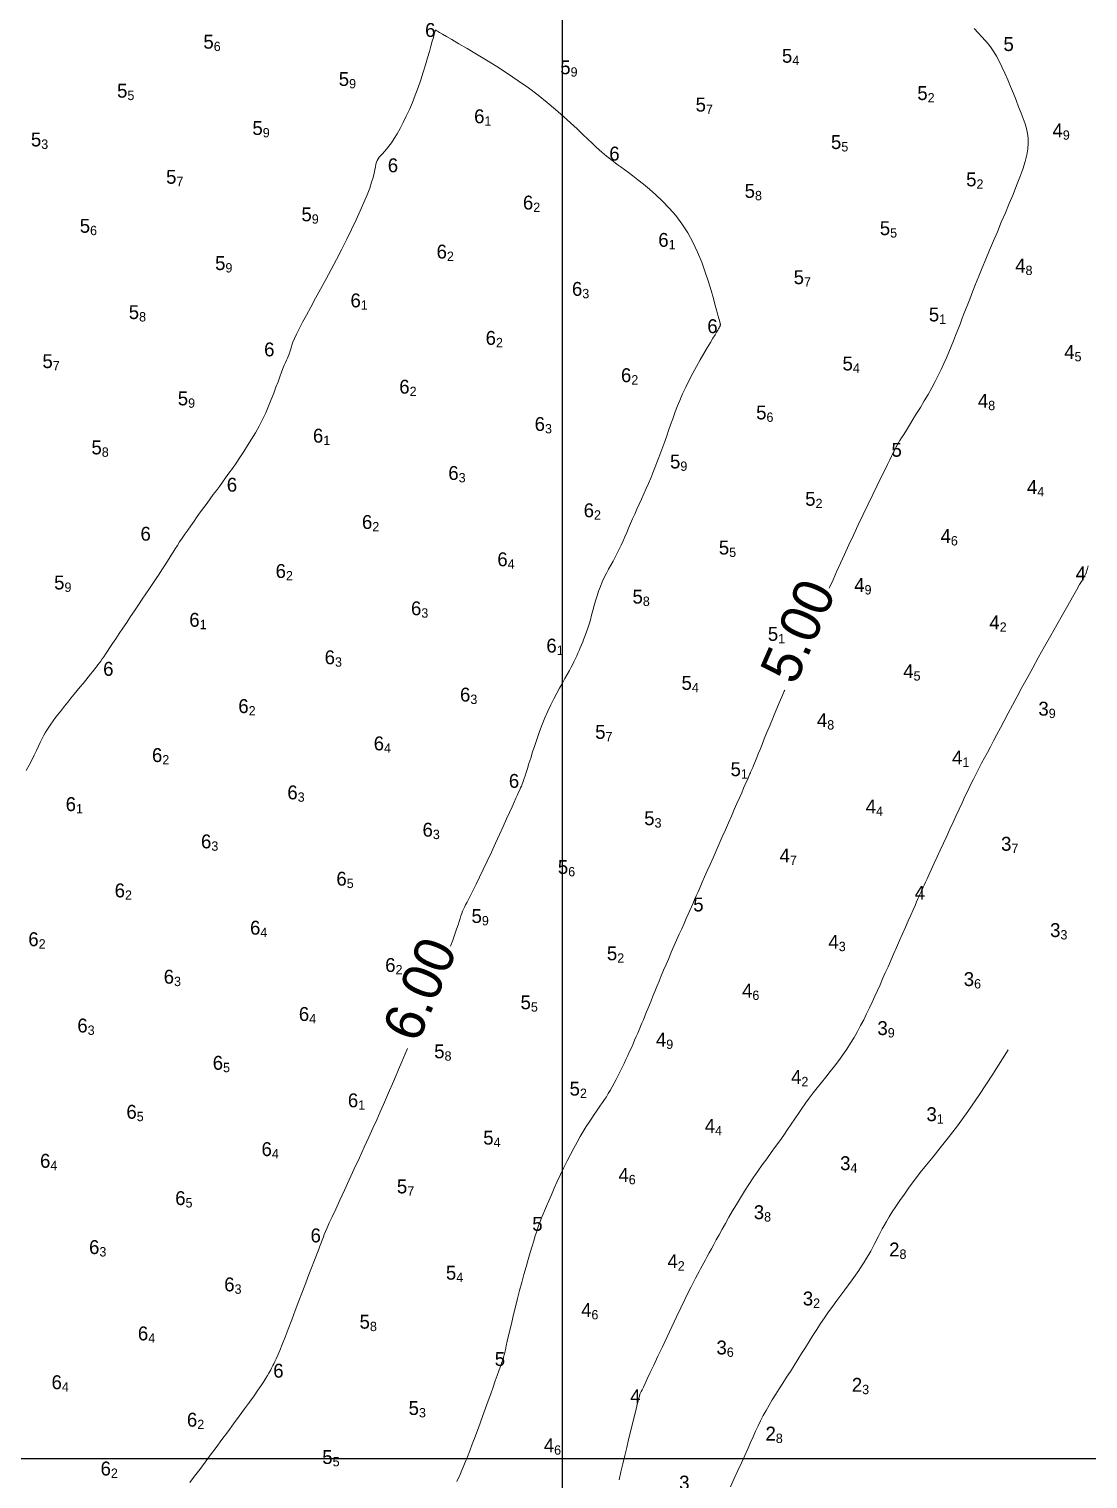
# Model space of a CAD drawing. Header units: millimetres. Extents: x 784883 to 785608, y 628235 to 628806.
# Drawn here: x 785473.1 to 785526.5, y 628599 to 628672.1 of the extents above; entities that cross this region are included whole.
import ezdxf
from ezdxf.enums import TextEntityAlignment as Align

# ---------------------------------------------------------------- set-up
doc = ezdxf.new("R2010")
doc.units = ezdxf.units.MM
for name, color, linetype in [('3_00', 92, 'Continuous'), ('4_00', 5, 'Continuous'), ('5_00', 252, 'Continuous'), ('6_00', 255, 'Continuous'), ('Projection_Grid', 7, 'Continuous')]:
    doc.layers.add(name, color=color, linetype=linetype)
doc.layers.add('Soundings', color=7, linetype='Continuous', true_color=0x000000)

msp = doc.modelspace()

# ---------------------------------------------------------------- linework, layer by layer
at = {"layer": '3_00', "color": 92, "linetype": 'Continuous', "lineweight": 0, "true_color": 0x00c000, "flags": 128}
msp.add_lwpolyline([(785522.461, 628620.608), (785521.688, 628619.383), (785521.009, 628618.353), (785520.416, 628617.492), (785519.896, 628616.774), (785519.439, 628616.173), (785519.034, 628615.663), (785518.671, 628615.217), (785518.339, 628614.809), (785518.03, 628614.417), (785517.741, 628614.04), (785517.473, 628613.679), (785517.227, 628613.336), (785517.002, 628613.012), (785516.799, 628612.711), (785516.618, 628612.434), (785516.46, 628612.182), (785516.324, 628611.957), (785516.207, 628611.756), (785516.106, 628611.574), (785516.016, 628611.406), (785515.935, 628611.248), (785515.859, 628611.096), (785515.783, 628610.946), (785515.705, 628610.792), (785515.621, 628610.631), (785515.53, 628610.462), (785515.43, 628610.284), (785515.321, 628610.098), (785515.202, 628609.902), (785515.072, 628609.696), (785514.929, 628609.479), (785514.772, 628609.251), (785514.602, 628609.013), (785514.42, 628608.763), (785514.228, 628608.505), (785514.029, 628608.237), (785513.825, 628607.962), (785513.618, 628607.68), (785513.412, 628607.393), (785513.208, 628607.101), (785513.007, 628606.805), (785512.811, 628606.506), (785512.618, 628606.204), (785512.428, 628605.902), (785512.239, 628605.598), (785512.051, 628605.295), (785511.863, 628604.994), (785511.674, 628604.693), (785511.484, 628604.396), (785511.294, 628604.102), (785511.106, 628603.811), (785510.922, 628603.524), (785510.743, 628603.242), (785510.571, 628602.965), (785510.408, 628602.694), (785510.256, 628602.428), (785510.115, 628602.168), (785509.984, 628601.91), (785509.857, 628601.649), (785509.733, 628601.381), (785509.607, 628601.102), (785509.476, 628600.807), (785509.336, 628600.492), (785509.185, 628600.152), (785509.02, 628599.784), (785508.843, 628599.395), (785508.659, 628598.992), (785508.471, 628598.583)], dxfattribs=at)
at = {"layer": '4_00', "color": 5, "linetype": 'Continuous', "lineweight": 0, "true_color": 0x1b0fee, "flags": 128}
msp.add_lwpolyline([(785526.491, 628644.999), (785526.45, 628644.859), (785526.42, 628644.758), (785526.401, 628644.691), (785526.389, 628644.65), (785526.383, 628644.629), (785526.38, 628644.621), (785526.38, 628644.62), (785526.379, 628644.618), (785526.372, 628644.607), (785526.355, 628644.575), (785526.32, 628644.514), (785526.263, 628644.414), (785526.177, 628644.264), (785526.058, 628644.055), (785525.9, 628643.777), (785525.698, 628643.424), (785525.46, 628643.005), (785525.192, 628642.533), (785524.903, 628642.023), (785524.601, 628641.487), (785524.293, 628640.938), (785523.988, 628640.39), (785523.693, 628639.856), (785523.414, 628639.347), (785523.153, 628638.865), (785522.908, 628638.409), (785522.678, 628637.978), (785522.462, 628637.572), (785522.26, 628637.189), (785522.07, 628636.829), (785521.891, 628636.492), (785521.722, 628636.175), (785521.562, 628635.876), (785521.409, 628635.591), (785521.262, 628635.316), (785521.12, 628635.047), (785520.981, 628634.781), (785520.843, 628634.513), (785520.705, 628634.24), (785520.565, 628633.958), (785520.424, 628633.668), (785520.281, 628633.368), (785520.136, 628633.06), (785519.987, 628632.742), (785519.836, 628632.415), (785519.68, 628632.079), (785519.521, 628631.734), (785519.359, 628631.381), (785519.195, 628631.026), (785519.034, 628630.675), (785518.877, 628630.336), (785518.729, 628630.015), (785518.593, 628629.719), (785518.472, 628629.455), (785518.368, 628629.23), (785518.285, 628629.048), (785518.22, 628628.906), (785518.17, 628628.799), (785518.134, 628628.719), (785518.108, 628628.662), (785518.09, 628628.621), (785518.076, 628628.591), (785518.065, 628628.566), (785518.054, 628628.54), (785518.04, 628628.507), (785518.02, 628628.464), (785517.993, 628628.403), (785517.957, 628628.319), (785517.908, 628628.208), (785517.844, 628628.063), (785517.763, 628627.88), (785517.664, 628627.654), (785517.548, 628627.392), (785517.419, 628627.099), (785517.28, 628626.784), (785517.134, 628626.453), (785516.984, 628626.113), (785516.834, 628625.771), (785516.685, 628625.434), (785516.542, 628625.108), (785516.402, 628624.792), (785516.266, 628624.484), (785516.132, 628624.184), (785516, 628623.888), (785515.868, 628623.595), (785515.735, 628623.303), (785515.601, 628623.011), (785515.464, 628622.716), (785515.322, 628622.419), (785515.176, 628622.122), (785515.024, 628621.824), (785514.864, 628621.526), (785514.696, 628621.229), (785514.518, 628620.935), (785514.33, 628620.643), (785514.13, 628620.354), (785513.921, 628620.069), (785513.706, 628619.787), (785513.487, 628619.509), (785513.268, 628619.234), (785513.05, 628618.962), (785512.838, 628618.694), (785512.633, 628618.429), (785512.438, 628618.168), (785512.251, 628617.908), (785512.069, 628617.649), (785511.889, 628617.389), (785511.71, 628617.126), (785511.528, 628616.86), (785511.342, 628616.588), (785511.147, 628616.309), (785510.944, 628616.023), (785510.731, 628615.728), (785510.513, 628615.426), (785510.29, 628615.117), (785510.065, 628614.802), (785509.839, 628614.481), (785509.614, 628614.154), (785509.393, 628613.822), (785509.177, 628613.487), (785508.968, 628613.15), (785508.765, 628612.815), (785508.57, 628612.485), (785508.385, 628612.164), (785508.21, 628611.855), (785508.045, 628611.561), (785507.892, 628611.286), (785507.752, 628611.031), (785507.623, 628610.796), (785507.506, 628610.579), (785507.397, 628610.38), (785507.297, 628610.195), (785507.205, 628610.024), (785507.119, 628609.864), (785507.038, 628609.715), (785506.961, 628609.573), (785506.883, 628609.429), (785506.801, 628609.276), (785506.71, 628609.102), (785506.606, 628608.898), (785506.484, 628608.656), (785506.34, 628608.365), (785506.17, 628608.016), (785505.971, 628607.603), (785505.75, 628607.141), (785505.515, 628606.647), (785505.274, 628606.14), (785505.035, 628605.638), (785504.808, 628605.158), (785504.6, 628604.718), (785504.421, 628604.338), (785504.275, 628604.029), (785504.161, 628603.789), (785504.075, 628603.606), (785504.012, 628603.473), (785503.968, 628603.38), (785503.939, 628603.317), (785503.92, 628603.276), (785503.907, 628603.246), (785503.897, 628603.221), (785503.887, 628603.191), (785503.875, 628603.151), (785503.859, 628603.094), (785503.838, 628603.012), (785503.81, 628602.9), (785503.772, 628602.75), (785503.724, 628602.556), (785503.664, 628602.314), (785503.593, 628602.027), (785503.512, 628601.702), (785503.425, 628601.346), (785503.333, 628600.966), (785503.237, 628600.567), (785503.139, 628600.158), (785503.042, 628599.744), (785502.948, 628599.332), (785502.856, 628598.927)], dxfattribs=at)
at = {"layer": '5_00', "color": 252, "linetype": 'Continuous', "lineweight": 0, "true_color": 0x8e919d, "flags": 128}
for points in [[(785520.739, 628672.079), (785520.95, 628671.86), (785521.137, 628671.662), (785521.305, 628671.476), (785521.458, 628671.295), (785521.6, 628671.108), (785521.735, 628670.909), (785521.868, 628670.689), (785522.003, 628670.439), (785522.143, 628670.155), (785522.286, 628669.841), (785522.432, 628669.506), (785522.577, 628669.16), (785522.719, 628668.81), (785522.856, 628668.465), (785522.985, 628668.134), (785523.105, 628667.825), (785523.212, 628667.545), (785523.305, 628667.286), (785523.38, 628667.041), (785523.435, 628666.801), (785523.466, 628666.558), (785523.472, 628666.302), (785523.449, 628666.025), (785523.395, 628665.718), (785523.307, 628665.375), (785523.19, 628664.999), (785523.047, 628664.594), (785522.884, 628664.166), (785522.704, 628663.719), (785522.513, 628663.259), (785522.314, 628662.789), (785522.112, 628662.316), (785521.912, 628661.843), (785521.714, 628661.375), (785521.52, 628660.913), (785521.332, 628660.461), (785521.151, 628660.021), (785520.977, 628659.598), (785520.813, 628659.192), (785520.66, 628658.809), (785520.517, 628658.448), (785520.385, 628658.109), (785520.261, 628657.787), (785520.143, 628657.481), (785520.03, 628657.186), (785519.919, 628656.899), (785519.81, 628656.617), (785519.699, 628656.337), (785519.585, 628656.056), (785519.468, 628655.772), (785519.345, 628655.486), (785519.215, 628655.195), (785519.078, 628654.898), (785518.93, 628654.596), (785518.773, 628654.286), (785518.603, 628653.968), (785518.42, 628653.642), (785518.23, 628653.313), (785518.036, 628652.988), (785517.843, 628652.672), (785517.658, 628652.372), (785517.484, 628652.094), (785517.327, 628651.844), (785517.192, 628651.629), (785517.082, 628651.453), (785516.996, 628651.313), (785516.93, 628651.203), (785516.88, 628651.117), (785516.843, 628651.051), (785516.815, 628651), (785516.793, 628650.957), (785516.774, 628650.918), (785516.754, 628650.876), (785516.728, 628650.824), (785516.693, 628650.754), (785516.645, 628650.656), (785516.58, 628650.522), (785516.492, 628650.345), (785516.38, 628650.115), (785516.237, 628649.824), (785516.062, 628649.467), (785515.86, 628649.053), (785515.637, 628648.593), (785515.399, 628648.102), (785515.152, 628647.589), (785514.903, 628647.069), (785514.659, 628646.552), (785514.425, 628646.052), (785514.206, 628645.578), (785514.002, 628645.129), (785513.811, 628644.703), (785513.631, 628644.295), (785513.46, 628643.905), (785513.444, 628643.867)], [(785511.2, 628638.736), (785511.174, 628638.677), (785511.051, 628638.391), (785510.927, 628638.101), (785510.8, 628637.802), (785510.672, 628637.495), (785510.542, 628637.184), (785510.414, 628636.873), (785510.288, 628636.569), (785510.169, 628636.277), (785510.057, 628636.002), (785509.954, 628635.751), (785509.864, 628635.528), (785509.787, 628635.339), (785509.722, 628635.179), (785509.668, 628635.046), (785509.622, 628634.935), (785509.584, 628634.843), (785509.552, 628634.764), (785509.524, 628634.696), (785509.497, 628634.634), (785509.472, 628634.573), (785509.445, 628634.51), (785509.414, 628634.438), (785509.377, 628634.354), (785509.332, 628634.252), (785509.277, 628634.126), (785509.21, 628633.973), (785509.128, 628633.787), (785509.03, 628633.564), (785508.917, 628633.308), (785508.792, 628633.024), (785508.656, 628632.715), (785508.512, 628632.388), (785508.361, 628632.047), (785508.207, 628631.696), (785508.05, 628631.34), (785507.893, 628630.984), (785507.738, 628630.632), (785507.586, 628630.287), (785507.439, 628629.953), (785507.298, 628629.633), (785507.165, 628629.332), (785507.042, 628629.053), (785506.931, 628628.799), (785506.831, 628628.573), (785506.741, 628628.369), (785506.658, 628628.181), (785506.578, 628628), (785506.499, 628627.821), (785506.417, 628627.635), (785506.329, 628627.437), (785506.233, 628627.22), (785506.125, 628626.977), (785506.008, 628626.712), (785505.883, 628626.429), (785505.753, 628626.133), (785505.62, 628625.829), (785505.485, 628625.52), (785505.352, 628625.212), (785505.222, 628624.909), (785505.098, 628624.615), (785504.978, 628624.331), (785504.865, 628624.058), (785504.756, 628623.795), (785504.654, 628623.545), (785504.556, 628623.306), (785504.465, 628623.08), (785504.378, 628622.867), (785504.297, 628622.668), (785504.221, 628622.479), (785504.147, 628622.299), (785504.076, 628622.125), (785504.006, 628621.956), (785503.936, 628621.788), (785503.865, 628621.619), (785503.792, 628621.446), (785503.716, 628621.269), (785503.637, 628621.086), (785503.555, 628620.899), (785503.471, 628620.708), (785503.383, 628620.513), (785503.293, 628620.316), (785503.2, 628620.115), (785503.104, 628619.914), (785503.006, 628619.71), (785502.907, 628619.508), (785502.806, 628619.307), (785502.705, 628619.11), (785502.604, 628618.919), (785502.503, 628618.735), (785502.404, 628618.56), (785502.306, 628618.396), (785502.211, 628618.243), (785502.116, 628618.099), (785502.021, 628617.958), (785501.924, 628617.818), (785501.822, 628617.672), (785501.715, 628617.518), (785501.601, 628617.351), (785501.478, 628617.167), (785501.345, 628616.963), (785501.202, 628616.738), (785501.052, 628616.493), (785500.896, 628616.23), (785500.734, 628615.949), (785500.569, 628615.651), (785500.402, 628615.337), (785500.233, 628615.008), (785500.065, 628614.666), (785499.9, 628614.318), (785499.74, 628613.969), (785499.587, 628613.629), (785499.444, 628613.303), (785499.313, 628613), (785499.196, 628612.727), (785499.096, 628612.49), (785499.014, 628612.294), (785498.947, 628612.131), (785498.891, 628611.99), (785498.842, 628611.86), (785498.796, 628611.729), (785498.748, 628611.587), (785498.696, 628611.422), (785498.633, 628611.223), (785498.559, 628610.981), (785498.473, 628610.7), (785498.377, 628610.384), (785498.275, 628610.039), (785498.168, 628609.67), (785498.057, 628609.282), (785497.946, 628608.882), (785497.837, 628608.473), (785497.73, 628608.063), (785497.629, 628607.656), (785497.532, 628607.26), (785497.442, 628606.882), (785497.36, 628606.529), (785497.286, 628606.206), (785497.221, 628605.921), (785497.167, 628605.681), (785497.124, 628605.489), (785497.09, 628605.342), (785497.065, 628605.234), (785497.048, 628605.158), (785497.035, 628605.107), (785497.027, 628605.075), (785497.022, 628605.056), (785497.018, 628605.043), (785497.013, 628605.03), (785497.006, 628605.011), (785496.994, 628604.979), (785496.976, 628604.929), (785496.949, 628604.855), (785496.912, 628604.749), (785496.861, 628604.607), (785496.796, 628604.421), (785496.714, 628604.189), (785496.617, 628603.915), (785496.507, 628603.606), (785496.388, 628603.269), (785496.26, 628602.912), (785496.127, 628602.542), (785495.991, 628602.165), (785495.854, 628601.789), (785495.718, 628601.421), (785495.585, 628601.064), (785495.455, 628600.722), (785495.33, 628600.398), (785495.212, 628600.094), (785495.1, 628599.815), (785494.998, 628599.562), (785494.905, 628599.341), (785494.822, 628599.152), (785494.748, 628598.991), (785494.681, 628598.854)]]:
    msp.add_lwpolyline(points, dxfattribs=at)
at = {"layer": '6_00', "color": 18, "linetype": 'Continuous', "lineweight": 0, "true_color": 0x000000, "flags": 128}
for points in [[(785472.974, 628634.677), (785473.125, 628634.946), (785473.261, 628635.207), (785473.385, 628635.456), (785473.497, 628635.69), (785473.599, 628635.904), (785473.691, 628636.096), (785473.776, 628636.269), (785473.859, 628636.428), (785473.941, 628636.578), (785474.027, 628636.724), (785474.118, 628636.869), (785474.22, 628637.02), (785474.333, 628637.18), (785474.462, 628637.354), (785474.604, 628637.539), (785474.755, 628637.732), (785474.913, 628637.931), (785475.076, 628638.133), (785475.239, 628638.333), (785475.401, 628638.531), (785475.558, 628638.722), (785475.708, 628638.905), (785475.849, 628639.077), (785475.983, 628639.24), (785476.108, 628639.394), (785476.224, 628639.537), (785476.331, 628639.67), (785476.428, 628639.793), (785476.516, 628639.905), (785476.595, 628640.008), (785476.668, 628640.105), (785476.738, 628640.203), (785476.811, 628640.306), (785476.889, 628640.419), (785476.977, 628640.549), (785477.079, 628640.701), (785477.198, 628640.879), (785477.338, 628641.088), (785477.496, 628641.324), (785477.668, 628641.582), (785477.853, 628641.857), (785478.045, 628642.145), (785478.242, 628642.439), (785478.44, 628642.735), (785478.637, 628643.028), (785478.829, 628643.314), (785479.014, 628643.591), (785479.193, 628643.857), (785479.364, 628644.113), (785479.526, 628644.356), (785479.678, 628644.587), (785479.82, 628644.804), (785479.951, 628645.006), (785480.071, 628645.193), (785480.181, 628645.368), (785480.286, 628645.535), (785480.389, 628645.698), (785480.491, 628645.862), (785480.598, 628646.029), (785480.712, 628646.203), (785480.836, 628646.389), (785480.972, 628646.59), (785481.119, 628646.803), (785481.275, 628647.025), (785481.437, 628647.254), (785481.603, 628647.485), (785481.77, 628647.717), (785481.936, 628647.945), (785482.098, 628648.167), (785482.256, 628648.381), (785482.41, 628648.589), (785482.562, 628648.795), (785482.715, 628649.002), (785482.87, 628649.214), (785483.03, 628649.434), (785483.195, 628649.666), (785483.37, 628649.913), (785483.554, 628650.178), (785483.746, 628650.46), (785483.942, 628650.757), (785484.14, 628651.066), (785484.337, 628651.385), (785484.529, 628651.712), (785484.713, 628652.045), (785484.887, 628652.382), (785485.048, 628652.72), (785485.195, 628653.055), (785485.331, 628653.383), (785485.455, 628653.699), (785485.567, 628653.999), (785485.67, 628654.277), (785485.762, 628654.531), (785485.845, 628654.755), (785485.92, 628654.947), (785485.986, 628655.108), (785486.045, 628655.245), (785486.097, 628655.361), (785486.142, 628655.462), (785486.181, 628655.551), (785486.215, 628655.633), (785486.244, 628655.713), (785486.269, 628655.796), (785486.294, 628655.886), (785486.325, 628655.992), (785486.366, 628656.118), (785486.423, 628656.271), (785486.5, 628656.458), (785486.602, 628656.683), (785486.735, 628656.955), (785486.901, 628657.275), (785487.097, 628657.641), (785487.317, 628658.046), (785487.558, 628658.485), (785487.814, 628658.95), (785488.079, 628659.436), (785488.348, 628659.936), (785488.617, 628660.444), (785488.881, 628660.955), (785489.135, 628661.461), (785489.378, 628661.956), (785489.604, 628662.433), (785489.812, 628662.887), (785489.997, 628663.31), (785490.157, 628663.696), (785490.287, 628664.039), (785490.387, 628664.334), (785490.46, 628664.583), (785490.512, 628664.794), (785490.55, 628664.97), (785490.578, 628665.117), (785490.602, 628665.24), (785490.629, 628665.345), (785490.664, 628665.436), (785490.711, 628665.52), (785490.772, 628665.6), (785490.846, 628665.684), (785490.931, 628665.775), (785491.029, 628665.879), (785491.137, 628666.002), (785491.256, 628666.149), (785491.385, 628666.325), (785491.524, 628666.535), (785491.67, 628666.775), (785491.821, 628667.045), (785491.976, 628667.341), (785492.132, 628667.66), (785492.287, 628667.999), (785492.44, 628668.356), (785492.587, 628668.728), (785492.728, 628669.111), (785492.862, 628669.498), (785492.986, 628669.88), (785493.101, 628670.25), (785493.205, 628670.599), (785493.298, 628670.92), (785493.377, 628671.203), (785493.443, 628671.442), (785493.495, 628671.629), (785493.534, 628671.77), (785493.561, 628671.871), (785493.58, 628671.939), (785493.591, 628671.98), (785493.597, 628672.001), (785493.599, 628672.009), (785493.6, 628672.01), (785493.6, 628672.01), (785493.6, 628672.01), (785493.6, 628672.01), (785493.6, 628672.01), (785493.6, 628672.01), (785493.6, 628672.01), (785493.6, 628672.01), (785493.6, 628672.01), (785493.6, 628672.01), (785493.6, 628672.01), (785493.6, 628672.01), (785493.6, 628672.01), (785493.6, 628672.01), (785493.6, 628672.01), (785493.6, 628672.01), (785493.6, 628672.01), (785493.6, 628672.01), (785493.6, 628672.01), (785493.6, 628672.01), (785493.6, 628672.01), (785493.6, 628672.01), (785493.6, 628672.01), (785493.6, 628672.01), (785493.6, 628672.01), (785493.602, 628672.009), (785493.613, 628672.002), (785493.644, 628671.984), (785493.705, 628671.949), (785493.804, 628671.892), (785493.952, 628671.805), (785494.159, 628671.685), (785494.434, 628671.525), (785494.784, 628671.321), (785495.198, 628671.078), (785495.663, 628670.8), (785496.165, 628670.493), (785496.692, 628670.163), (785497.229, 628669.815), (785497.763, 628669.455), (785498.281, 628669.087), (785498.771, 628668.719), (785499.229, 628668.354), (785499.656, 628667.998), (785500.05, 628667.654), (785500.411, 628667.328), (785500.737, 628667.026), (785501.028, 628666.75), (785501.282, 628666.507), (785501.5, 628666.3), (785501.687, 628666.124), (785501.847, 628665.976), (785501.986, 628665.851), (785502.11, 628665.743), (785502.223, 628665.648), (785502.331, 628665.561), (785502.44, 628665.478), (785502.554, 628665.393), (785502.678, 628665.303), (785502.814, 628665.205), (785502.966, 628665.094), (785503.137, 628664.967), (785503.331, 628664.822), (785503.551, 628664.654), (785503.801, 628664.459), (785504.082, 628664.236), (785504.388, 628663.982), (785504.711, 628663.697), (785505.044, 628663.381), (785505.378, 628663.033), (785505.705, 628662.653), (785506.019, 628662.239), (785506.31, 628661.792), (785506.574, 628661.314), (785506.808, 628660.814), (785507.016, 628660.307), (785507.198, 628659.805), (785507.356, 628659.323), (785507.491, 628658.873), (785507.605, 628658.469), (785507.699, 628658.123), (785507.774, 628657.846), (785507.833, 628657.633), (785507.878, 628657.473), (785507.911, 628657.36), (785507.933, 628657.283), (785507.946, 628657.233), (785507.954, 628657.203), (785507.957, 628657.182), (785507.958, 628657.163), (785507.957, 628657.146), (785507.954, 628657.129), (785507.95, 628657.114), (785507.944, 628657.099), (785507.939, 628657.084), (785507.932, 628657.071), (785507.926, 628657.058), (785507.92, 628657.044), (785507.91, 628657.026), (785507.893, 628656.996), (785507.866, 628656.949), (785507.825, 628656.879), (785507.766, 628656.779), (785507.687, 628656.646), (785507.582, 628656.471), (785507.451, 628656.252), (785507.298, 628655.993), (785507.127, 628655.702), (785506.945, 628655.386), (785506.757, 628655.052), (785506.568, 628654.706), (785506.385, 628654.356), (785506.213, 628654.009), (785506.056, 628653.672), (785505.914, 628653.343), (785505.784, 628653.024), (785505.664, 628652.714), (785505.553, 628652.411), (785505.449, 628652.116), (785505.349, 628651.828), (785505.251, 628651.546), (785505.155, 628651.27), (785505.058, 628650.999), (785504.961, 628650.731), (785504.863, 628650.467), (785504.763, 628650.205), (785504.661, 628649.944), (785504.556, 628649.682), (785504.447, 628649.42), (785504.334, 628649.157), (785504.219, 628648.893), (785504.102, 628648.629), (785503.985, 628648.368), (785503.868, 628648.109), (785503.754, 628647.855), (785503.643, 628647.606), (785503.536, 628647.364), (785503.434, 628647.129), (785503.336, 628646.902), (785503.241, 628646.68), (785503.148, 628646.465), (785503.055, 628646.254), (785502.961, 628646.047), (785502.864, 628645.843), (785502.763, 628645.641), (785502.657, 628645.44), (785502.548, 628645.24), (785502.436, 628645.039), (785502.325, 628644.835), (785502.214, 628644.627), (785502.108, 628644.414), (785502.006, 628644.195), (785501.91, 628643.967), (785501.823, 628643.731), (785501.742, 628643.489), (785501.668, 628643.244), (785501.598, 628642.998), (785501.532, 628642.754), (785501.468, 628642.516), (785501.406, 628642.287), (785501.343, 628642.068), (785501.279, 628641.863), (785501.215, 628641.671), (785501.15, 628641.491), (785501.085, 628641.322), (785501.021, 628641.162), (785500.957, 628641.011), (785500.895, 628640.867), (785500.834, 628640.729), (785500.776, 628640.596), (785500.717, 628640.464), (785500.656, 628640.331), (785500.591, 628640.193), (785500.519, 628640.048), (785500.439, 628639.891), (785500.349, 628639.719), (785500.245, 628639.53), (785500.128, 628639.321), (785499.998, 628639.092), (785499.859, 628638.843), (785499.713, 628638.576), (785499.563, 628638.292), (785499.411, 628637.991), (785499.261, 628637.674), (785499.115, 628637.342), (785498.975, 628636.996), (785498.843, 628636.644), (785498.718, 628636.292), (785498.602, 628635.948), (785498.495, 628635.618), (785498.399, 628635.31), (785498.313, 628635.031), (785498.238, 628634.788), (785498.176, 628634.587), (785498.122, 628634.421), (785498.077, 628634.286), (785498.037, 628634.173), (785498.001, 628634.076), (785497.966, 628633.989), (785497.929, 628633.903), (785497.89, 628633.812), (785497.845, 628633.71), (785497.793, 628633.591), (785497.731, 628633.45), (785497.656, 628633.282), (785497.566, 628633.083), (785497.46, 628632.846), (785497.334, 628632.567), (785497.186, 628632.241), (785497.015, 628631.866), (785496.826, 628631.453), (785496.625, 628631.015), (785496.418, 628630.567), (785496.211, 628630.122), (785496.011, 628629.695), (785495.823, 628629.3), (785495.653, 628628.95), (785495.507, 628628.655), (785495.383, 628628.412), (785495.278, 628628.213), (785495.191, 628628.048), (785495.118, 628627.912), (785495.058, 628627.795), (785495.007, 628627.689), (785494.963, 628627.587), (785494.924, 628627.481), (785494.886, 628627.364), (785494.846, 628627.232), (785494.799, 628627.078), (785494.742, 628626.897), (785494.67, 628626.682), (785494.582, 628626.429), (785494.471, 628626.131), (785494.357, 628625.836)], [(785492.187, 628620.673), (785492.072, 628620.403), (785491.902, 628620.003), (785491.738, 628619.618), (785491.581, 628619.249), (785491.429, 628618.894), (785491.281, 628618.547), (785491.132, 628618.2), (785490.978, 628617.845), (785490.816, 628617.475), (785490.642, 628617.082), (785490.453, 628616.659), (785490.244, 628616.197), (785490.013, 628615.693), (785489.768, 628615.158), (785489.514, 628614.608), (785489.26, 628614.06), (785489.014, 628613.528), (785488.783, 628613.029), (785488.575, 628612.577), (785488.397, 628612.19), (785488.254, 628611.877), (785488.145, 628611.632), (785488.062, 628611.443), (785488, 628611.299), (785487.955, 628611.186), (785487.919, 628611.095), (785487.889, 628611.012), (785487.858, 628610.926), (785487.82, 628610.827), (785487.775, 628610.708), (785487.72, 628610.563), (785487.653, 628610.388), (785487.572, 628610.177), (785487.475, 628609.924), (785487.361, 628609.624), (785487.227, 628609.273), (785487.073, 628608.867), (785486.904, 628608.42), (785486.725, 628607.947), (785486.541, 628607.464), (785486.36, 628606.988), (785486.185, 628606.533), (785486.023, 628606.117), (785485.88, 628605.754), (785485.76, 628605.457), (785485.661, 628605.22), (785485.58, 628605.034), (785485.514, 628604.891), (785485.46, 628604.78), (785485.415, 628604.693), (785485.375, 628604.62), (785485.338, 628604.551), (785485.301, 628604.48), (785485.258, 628604.399), (785485.206, 628604.304), (785485.141, 628604.19), (785485.058, 628604.052), (785484.952, 628603.886), (785484.82, 628603.686), (785484.657, 628603.447), (785484.46, 628603.167), (785484.233, 628602.851), (785483.982, 628602.504), (785483.712, 628602.135), (785483.428, 628601.75), (785483.137, 628601.356), (785482.842, 628600.959), (785482.551, 628600.566), (785482.267, 628600.184), (785481.992, 628599.815), (785481.725, 628599.459), (785481.468, 628599.119), (785481.22, 628598.794)]]:
    msp.add_lwpolyline(points, dxfattribs=at)
at = {"layer": 'Projection_Grid', "color": 18, "linetype": 'Continuous', "true_color": 0x000000}
for p, q in [((785500, 628261.766), (785500, 628780.93)), ((784908.962, 628600), (785581.813, 628600))]:
    msp.add_line(p, q, dxfattribs=at)

# ---------------------------------------------------------------- texts
at = {"layer": '5_00', "color": 252, "true_color": 0x8e919d}
msp.add_text('5.00', height=2, rotation=66.375, dxfattribs=at).set_placement((785511.726, 628638.942))
at = {"layer": '6_00', "color": 18, "true_color": 0x000000}
msp.add_text('6.00', height=2, rotation=67.207, dxfattribs=at).set_placement((785492.711, 628620.887))
at = {"layer": 'Soundings', "color": 18, "true_color": 0x000000}
for s, p in [('6', (785493.6, 628672.01, 6)), ('5', (785482.43, 628671.42, 5.64)), ('5', (785500.41, 628670.13, 5.9)), ('5', (785489.25, 628669.54, 5.86)), ('5', (785507.23, 628668.25, 5.69)), ('6', (785496.07, 628667.66, 6.14)), ('5', (785484.9, 628667.07, 5.86)), ('6', (785502.88, 628665.78, 5.97)), ('6', (785491.72, 628665.19, 6.03)), ('5', (785480.55, 628664.61, 5.73)), ('5', (785509.7, 628663.9, 5.76)), ('6', (785498.53, 628663.31, 6.23)), ('5', (785476.2, 628662.14, 5.62)), ('5', (785487.37, 628662.72, 5.91)), ('6', (785505.35, 628661.43, 6.1)), ('6', (785494.18, 628660.84, 6.17)), ('5', (785483.02, 628660.26, 5.86)), ('5', (785512.17, 628659.55, 5.74)), ('6', (785489.84, 628658.38, 6.08)), ('6', (785501, 628658.96, 6.32)), ('5', (785478.67, 628657.79, 5.8)), ('6', (785507.82, 628657.08, 6.01)), ('6', (785496.65, 628656.49, 6.23)), ('6', (785485.49, 628655.91, 5.98)), ('5', (785474.32, 628655.32, 5.74)), ('6', (785492.3, 628654.03, 6.15)), ('6', (785503.47, 628654.61, 6.23)), ('5', (785481.14, 628653.44, 5.88)), ('5', (785510.28, 628652.73, 5.62)), ('6', (785499.12, 628652.15, 6.33)), ('6', (785487.95, 628651.56, 6.09)), ('5', (785476.79, 628650.97, 5.81)), ('6', (785494.77, 628649.68, 6.27)), ('5', (785505.94, 628650.26, 5.91)), ('6', (785483.61, 628649.09, 6.02)), ('6', (785501.59, 628647.8, 6.18)), ('6', (785490.42, 628647.21, 6.21)), ('6', (785479.26, 628646.62, 5.96)), ('6', (785497.24, 628645.33, 6.37)), ('5', (785508.4, 628645.92, 5.53)), ('6', (785486.07, 628644.74, 6.15)), ('5', (785474.91, 628644.16, 5.9)), ('5', (785504.05, 628643.45, 5.82)), ('6', (785492.89, 628642.86, 6.33)), ('6', (785481.72, 628642.28, 6.08)), ('6', (785499.71, 628640.98, 6.11)), ('6', (785488.54, 628640.39, 6.27)), ('6', (785477.38, 628639.81, 6.02)), ('6', (785484.19, 628637.93, 6.21)), ('6', (785495.36, 628638.51, 6.33)), ('5', (785502.17, 628636.63, 5.72)), ('6', (785491.01, 628636.05, 6.39)), ('6', (785479.84, 628635.46, 6.15)), ('6', (785486.66, 628633.58, 6.33)), ('6', (785497.82, 628634.16, 6.02)), ('6', (785475.49, 628632.99, 6.08)), ('6', (785493.47, 628631.7, 6.28)), ('6', (785482.31, 628631.11, 6.27)), ('6', (785489.13, 628629.23, 6.45)), ('5', (785500.29, 628629.82, 5.63)), ('6', (785477.96, 628628.64, 6.21)), ('5', (785495.94, 628627.35, 5.92)), ('6', (785484.78, 628626.76, 6.39)), ('6', (785473.61, 628626.18, 6.22)), ('6', (785491.59, 628624.88, 6.21)), ('6', (785480.43, 628624.29, 6.33)), ('5', (785498.41, 628623, 5.54)), ('6', (785487.24, 628622.41, 6.43)), ('6', (785476.08, 628621.83, 6.33)), ('5', (785494.06, 628620.53, 5.83)), ('6', (785482.9, 628619.95, 6.45)), ('6', (785478.55, 628617.48, 6.46)), ('6', (785489.71, 628618.06, 6.12)), ('6', (785485.36, 628615.6, 6.38)), ('6', (785474.2, 628615.01, 6.4)), ('6', (785481.01, 628613.13, 6.51)), ('5', (785492.18, 628613.72, 5.74)), ('6', (785487.83, 628611.25, 6.01)), ('6', (785476.67, 628610.66, 6.27)), ('6', (785483.48, 628608.78, 6.26)), ('5', (785490.3, 628606.9, 5.75)), ('6', (785479.13, 628606.31, 6.41)), ('6', (785485.95, 628604.43, 5.96)), ('6', (785474.78, 628603.85, 6.38)), ('6', (785481.6, 628601.96, 6.15)), ('5', (785488.42, 628600.08, 5.53)), ('6', (785477.25, 628599.5, 6.24))]:
    msp.add_text(s, height=0.7, dxfattribs=at).set_placement(p, align=Align.MIDDLE_RIGHT)
for s, p in [('6', (785482.43, 628671.42, 5.64)), ('9', (785500.41, 628670.13, 5.9)), ('9', (785489.25, 628669.54, 5.86)), ('7', (785507.23, 628668.25, 5.69)), ('1', (785496.07, 628667.66, 6.14)), ('9', (785484.9, 628667.07, 5.86)), ('7', (785480.55, 628664.61, 5.73)), ('8', (785509.7, 628663.9, 5.76)), ('2', (785498.53, 628663.31, 6.23)), ('9', (785487.37, 628662.72, 5.91)), ('6', (785476.2, 628662.14, 5.62)), ('1', (785505.35, 628661.43, 6.1)), ('9', (785483.02, 628660.26, 5.86)), ('2', (785494.18, 628660.84, 6.17)), ('7', (785512.17, 628659.55, 5.74)), ('3', (785501, 628658.96, 6.32)), ('1', (785489.84, 628658.38, 6.08)), ('8', (785478.67, 628657.79, 5.8)), ('2', (785496.65, 628656.49, 6.23)), ('7', (785474.32, 628655.32, 5.74)), ('2', (785503.47, 628654.61, 6.23)), ('2', (785492.3, 628654.03, 6.15)), ('9', (785481.14, 628653.44, 5.88)), ('6', (785510.28, 628652.73, 5.62)), ('1', (785487.95, 628651.56, 6.09)), ('3', (785499.12, 628652.15, 6.33)), ('8', (785476.79, 628650.97, 5.81)), ('9', (785505.94, 628650.26, 5.91)), ('3', (785494.77, 628649.68, 6.27)), ('2', (785501.59, 628647.8, 6.18)), ('2', (785490.42, 628647.21, 6.21)), ('5', (785508.4, 628645.92, 5.53)), ('4', (785497.24, 628645.33, 6.37)), ('9', (785474.91, 628644.16, 5.9)), ('2', (785486.07, 628644.74, 6.15)), ('8', (785504.05, 628643.45, 5.82)), ('3', (785492.89, 628642.86, 6.33)), ('1', (785481.72, 628642.28, 6.08)), ('1', (785499.71, 628640.98, 6.11)), ('3', (785488.54, 628640.39, 6.27)), ('3', (785495.36, 628638.51, 6.33)), ('2', (785484.19, 628637.93, 6.21)), ('7', (785502.17, 628636.63, 5.72)), ('2', (785479.84, 628635.46, 6.15)), ('4', (785491.01, 628636.05, 6.39)), ('3', (785486.66, 628633.58, 6.33)), ('1', (785475.49, 628632.99, 6.08)), ('3', (785493.47, 628631.7, 6.28)), ('3', (785482.31, 628631.11, 6.27)), ('6', (785500.29, 628629.82, 5.63)), ('5', (785489.13, 628629.23, 6.45)), ('2', (785477.96, 628628.64, 6.21)), ('9', (785495.94, 628627.35, 5.92)), ('4', (785484.78, 628626.76, 6.39)), ('2', (785473.61, 628626.18, 6.22)), ('2', (785491.59, 628624.88, 6.21)), ('3', (785480.43, 628624.29, 6.33)), ('5', (785498.41, 628623, 5.54)), ('4', (785487.24, 628622.41, 6.43)), ('3', (785476.08, 628621.83, 6.33)), ('8', (785494.06, 628620.53, 5.83)), ('5', (785482.9, 628619.95, 6.45)), ('1', (785489.71, 628618.06, 6.12)), ('5', (785478.55, 628617.48, 6.46)), ('4', (785474.2, 628615.01, 6.4)), ('4', (785485.36, 628615.6, 6.38)), ('7', (785492.18, 628613.72, 5.74)), ('5', (785481.01, 628613.13, 6.51)), ('3', (785476.67, 628610.66, 6.27)), ('3', (785483.48, 628608.78, 6.26)), ('8', (785490.3, 628606.9, 5.75)), ('4', (785479.13, 628606.31, 6.41)), ('4', (785474.78, 628603.85, 6.38)), ('2', (785481.6, 628601.96, 6.15)), ('5', (785488.42, 628600.08, 5.53)), ('2', (785477.25, 628599.5, 6.24))]:
    msp.add_text(s, height=0.472, dxfattribs=at).set_placement(p, align=Align.TOP_LEFT)
at = {"layer": 'Soundings', "color": 214, "true_color": 0x8c1b96}
for s, p in [('5', (785522.74, 628671.3, 4.95)), ('4', (785525.21, 628666.95, 4.91)), ('4', (785523.33, 628660.13, 4.82)), ('4', (785525.8, 628655.78, 4.51)), ('4', (785521.45, 628653.32, 4.77)), ('5', (785517.1, 628650.85, 4.97)), ('4', (785519.57, 628646.5, 4.6)), ('4', (785515.22, 628644.03, 4.85)), ('4', (785513.34, 628637.22, 4.75)), ('4', (785511.46, 628630.4, 4.66)), ('5', (785507.11, 628627.93, 4.95)), ('4', (785509.57, 628623.59, 4.56)), ('4', (785505.23, 628621.12, 4.86)), ('4', (785503.34, 628614.3, 4.63)), ('5', (785499, 628611.83, 4.98)), ('4', (785501.46, 628607.49, 4.57)), ('5', (785497.11, 628605.02, 4.99)), ('4', (785499.58, 628600.67, 4.61))]:
    msp.add_text(s, height=0.7, dxfattribs=at).set_placement(p, align=Align.MIDDLE_RIGHT)
at = {"layer": 'Soundings', "color": 252, "true_color": 0x8e919d}
for p in [(785511.58, 628670.71, 5.42), (785478.08, 628668.95, 5.49), (785518.4, 628668.83, 5.22), (785473.74, 628666.49, 5.3), (785514.05, 628666.36, 5.49), (785520.86, 628664.48, 5.18), (785516.51, 628662.02, 5.46), (785518.98, 628657.67, 5.1), (785514.63, 628655.2, 5.35), (785512.75, 628648.38, 5.23), (785510.87, 628641.57, 5.14), (785506.52, 628639.1, 5.43), (785508.99, 628634.75, 5.05), (785504.64, 628632.28, 5.34), (785502.76, 628625.47, 5.24), (785500.88, 628618.65, 5.15), (785496.53, 628616.18, 5.44), (785494.65, 628609.37, 5.37), (785492.77, 628602.55, 5.32)]:
    msp.add_text('5', height=0.7, dxfattribs=at).set_placement(p, align=Align.MIDDLE_RIGHT)
for s, p in [('4', (785511.58, 628670.71, 5.42)), ('5', (785478.08, 628668.95, 5.49)), ('2', (785518.4, 628668.83, 5.22)), ('3', (785473.74, 628666.49, 5.3)), ('5', (785514.05, 628666.36, 5.49)), ('2', (785520.86, 628664.48, 5.18)), ('5', (785516.51, 628662.02, 5.46)), ('1', (785518.98, 628657.67, 5.1)), ('4', (785514.63, 628655.2, 5.35)), ('2', (785512.75, 628648.38, 5.23)), ('1', (785510.87, 628641.57, 5.14)), ('4', (785506.52, 628639.1, 5.43)), ('1', (785508.99, 628634.75, 5.05)), ('3', (785504.64, 628632.28, 5.34)), ('2', (785502.76, 628625.47, 5.24)), ('2', (785500.88, 628618.65, 5.15)), ('4', (785496.53, 628616.18, 5.44)), ('4', (785494.65, 628609.37, 5.37)), ('3', (785492.77, 628602.55, 5.32))]:
    msp.add_text(s, height=0.472, dxfattribs=at).set_placement(p, align=Align.TOP_LEFT)
at = {"layer": 'Soundings', "color": 214, "true_color": 0x8c1b96}
for s, p in [('9', (785525.21, 628666.95, 4.91)), ('8', (785523.33, 628660.13, 4.82)), ('5', (785525.8, 628655.78, 4.51)), ('8', (785521.45, 628653.32, 4.77)), ('6', (785519.57, 628646.5, 4.6)), ('9', (785515.22, 628644.03, 4.85)), ('8', (785513.34, 628637.22, 4.75)), ('7', (785511.46, 628630.4, 4.66)), ('6', (785509.57, 628623.59, 4.56)), ('9', (785505.23, 628621.12, 4.86)), ('6', (785503.34, 628614.3, 4.63)), ('6', (785501.46, 628607.49, 4.57)), ('6', (785499.58, 628600.67, 4.61))]:
    msp.add_text(s, height=0.472, dxfattribs=at).set_placement(p, align=Align.TOP_LEFT)
at = {"layer": 'Soundings', "color": 5, "true_color": 0x1b0fee}
for p in [(785523.92, 628648.97, 4.38), (785526.38, 628644.62, 4), (785522.03, 628642.15, 4.22), (785517.69, 628639.69, 4.47), (785520.15, 628635.34, 4.09), (785515.8, 628632.87, 4.37), (785513.92, 628626.05, 4.27), (785512.04, 628619.24, 4.15), (785507.69, 628616.77, 4.42), (785505.81, 628609.95, 4.17)]:
    msp.add_text('4', height=0.7, dxfattribs=at).set_placement(p, align=Align.MIDDLE_RIGHT)
for s, p in [('4', (785523.92, 628648.97, 4.38)), ('2', (785522.03, 628642.15, 4.22)), ('5', (785517.69, 628639.69, 4.47)), ('1', (785520.15, 628635.34, 4.09)), ('4', (785515.8, 628632.87, 4.37)), ('3', (785513.92, 628626.05, 4.27)), ('2', (785512.04, 628619.24, 4.15)), ('4', (785507.69, 628616.77, 4.42)), ('2', (785505.81, 628609.95, 4.17))]:
    msp.add_text(s, height=0.472, dxfattribs=at).set_placement(p, align=Align.TOP_LEFT)
at = {"layer": 'Soundings', "color": 92, "true_color": 0x00c000}
for s, p in [('3', (785524.5, 628637.8, 3.85)), ('3', (785522.62, 628630.99, 3.7)), ('4', (785518.27, 628628.52, 3.98)), ('3', (785525.09, 628626.64, 3.25)), ('3', (785520.74, 628624.17, 3.59)), ('3', (785516.39, 628621.7, 3.88)), ('3', (785518.86, 628617.36, 3.11)), ('3', (785514.51, 628614.89, 3.38)), ('3', (785510.16, 628612.42, 3.79)), ('2', (785516.98, 628610.54, 2.83)), ('3', (785512.63, 628608.07, 3.19)), ('3', (785508.28, 628605.6, 3.56)), ('2', (785515.1, 628603.72, 2.3)), ('4', (785503.93, 628603.14, 3.99)), ('2', (785510.75, 628601.26, 2.81)), ('3', (785506.4, 628598.79, 3.4))]:
    msp.add_text(s, height=0.7, dxfattribs=at).set_placement(p, align=Align.MIDDLE_RIGHT)
for s, p in [('9', (785524.5, 628637.8, 3.85)), ('7', (785522.62, 628630.99, 3.7)), ('3', (785525.09, 628626.64, 3.25)), ('6', (785520.74, 628624.17, 3.59)), ('9', (785516.39, 628621.7, 3.88)), ('1', (785518.86, 628617.36, 3.11)), ('4', (785514.51, 628614.89, 3.38)), ('8', (785510.16, 628612.42, 3.79)), ('8', (785516.98, 628610.54, 2.83)), ('2', (785512.63, 628608.07, 3.19)), ('6', (785508.28, 628605.6, 3.56)), ('3', (785515.1, 628603.72, 2.3)), ('8', (785510.75, 628601.26, 2.81))]:
    msp.add_text(s, height=0.472, dxfattribs=at).set_placement(p, align=Align.TOP_LEFT)

doc.saveas('drawing.dxf')
